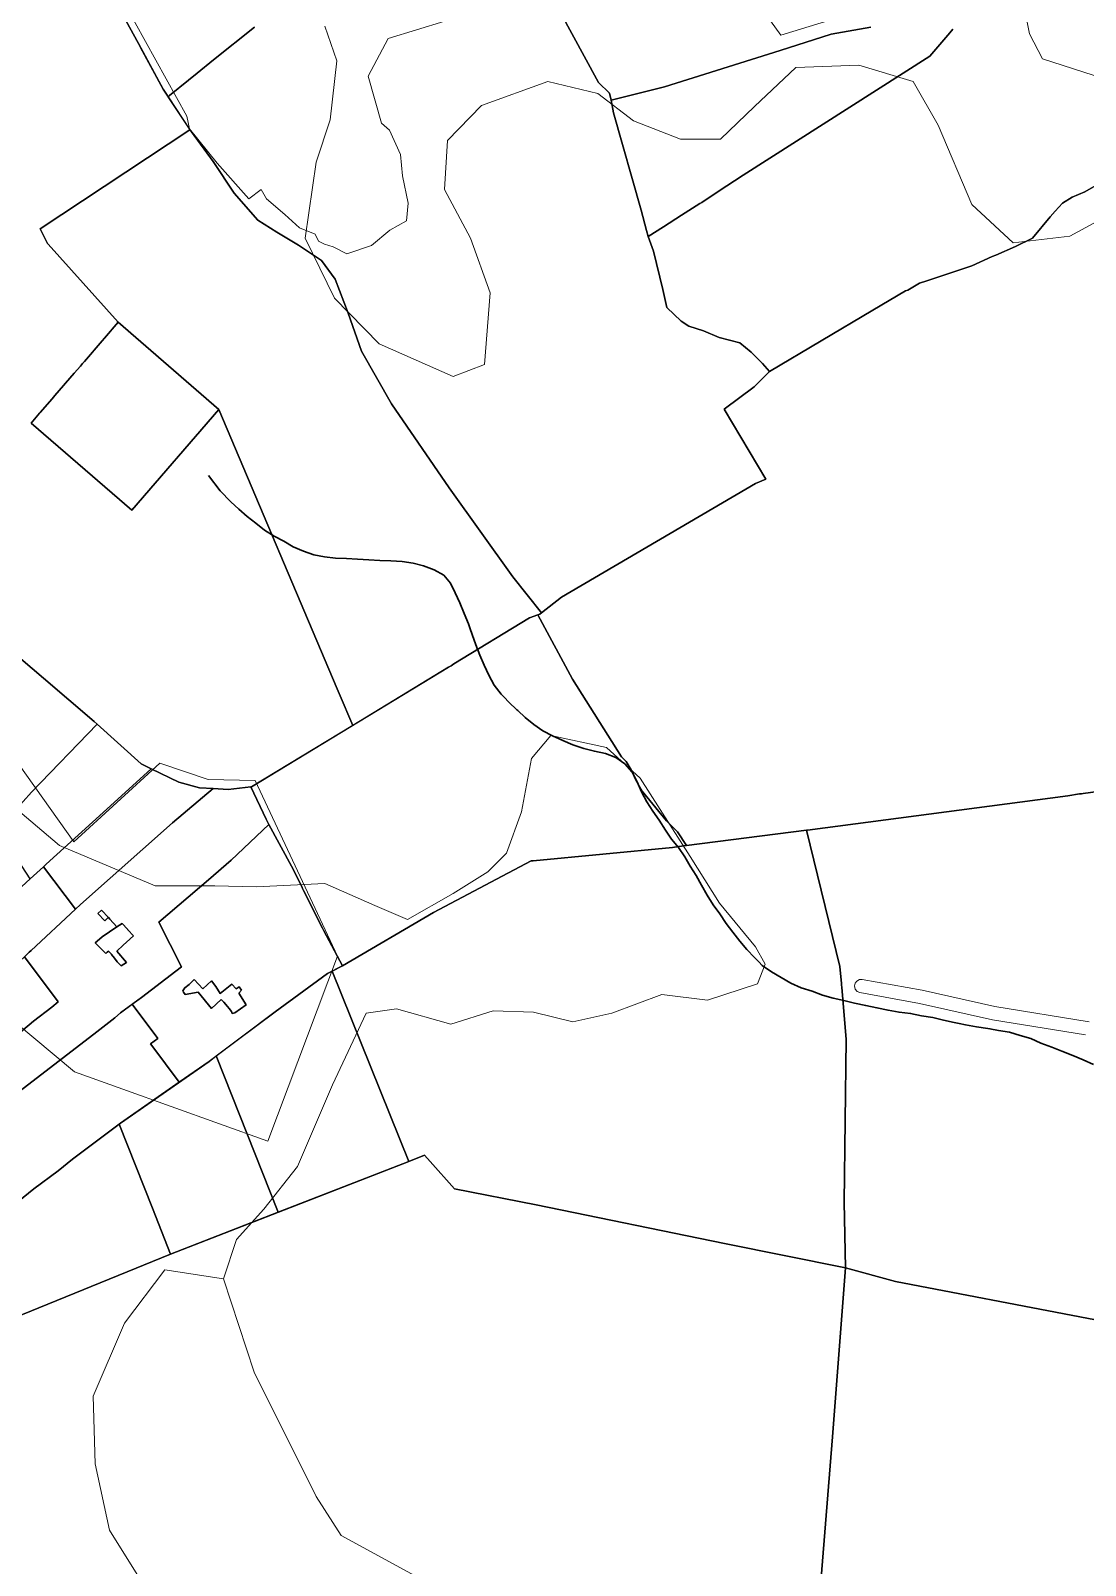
# Model space of a CAD drawing. Header units: metres. Extents: x 3 to 1027712, y 40 to 4430649.
# Drawn here: x 506880 to 507850, y 4407888 to 4409298 of the extents above; entities that cross this region are included whole.
import ezdxf

# ---------------------------------------------------------------- set-up
doc = ezdxf.new("R2010")
doc.units = ezdxf.units.M
doc.header["$MEASUREMENT"] = 0
doc.layers.add('A.ES.SDGC.CP.07003.cadastralparcel — CadastralParcel', color=1, linetype='Continuous')
doc.layers.add('Habitats_5_km', color=7, linetype='Continuous', lineweight=9, true_color=0xbefad2)
doc.layers.add('Zonas_Interes_Minero_5_km', color=7, linetype='Continuous', lineweight=9, true_color=0xc0fac1)
doc.layers.add('Rios_5_km', color=4, linetype='Continuous', lineweight=30)

msp = doc.modelspace()

# ---------------------------------------------------------------- linework, layer by layer
at = {"layer": 'A.ES.SDGC.CP.07003.cadastralparcel — CadastralParcel', "color": 7, "linetype": 'Continuous', "flags": 128}
for points in [[(506967.5, 4409307.7), (506979.1, 4409286.5), (507001.8, 4409244.5), (507006.2, 4409237.9), (507006.5, 4409237.3), (507026.5, 4409207), (506888.7, 4409116), (506895.6, 4409102.7), (506896.2, 4409102), (506960.5, 4409030.3), (506947.8, 4409015.6), (506945.8, 4409013.2), (506929.4, 4408994.3), (506927.8, 4408992.5), (506925.7, 4408990), (506920, 4408983.5), (506902.2, 4408962.9), (506899.7, 4408959.9), (506888.8, 4408947.4), (506888.1, 4408946.6), (506883.5, 4408941.2), (506880.4, 4408937.6), (506973, 4408857.5), (507053.1, 4408950.2), (507161.9, 4408693.4), (507163.7, 4408689.1), (507176.1, 4408659.8), (507176.1, 4408659.8), (507083, 4408603.3), (507082.5, 4408603.3), (507061.6, 4408601), (507047.9, 4408601.8), (507035.1, 4408602.4), (507016.2, 4408607.7), (506990.9, 4408620), (506981.7, 4408624.5), (506941.1, 4408661), (506938.3, 4408663.5), (506891.9, 4408703.3), (506841.6, 4408745.7)], [(507085.8, 4409301.4), (507048.1, 4409271.5), (507033.2, 4409259.3), (507025.1, 4409252.7), (507007.6, 4409238.5), (507006.4, 4409237.5), (507006.2, 4409237.9), (507001.8, 4409244.5), (506981.1, 4409282.8), (506979.1, 4409286.5), (506967.5, 4409307.7)], [(507366.1, 4409316.4), (507402.2, 4409250.5), (507412.3, 4409240.9), (507413.6, 4409234.3), (507415.8, 4409222.7), (507441.2, 4409133.2), (507446.3, 4409114.6), (507447.7, 4409109.2), (507452.6, 4409095.7), (507461.1, 4409060.4), (507464.9, 4409043.9), (507478, 4409031.2), (507485.1, 4409026.8), (507498.5, 4409022.3), (507512.9, 4409016.3), (507531.9, 4409011.5), (507542.3, 4409002.9), (507552.8, 4408992.5), (507559.4, 4408984.9), (507545.1, 4408970.9), (507517.6, 4408950.4), (507555.8, 4408886.2), (507546.5, 4408882.2), (507368.2, 4408777.8), (507349.8, 4408763.3), (507323.3, 4408796.4), (507264.8, 4408878), (507211.7, 4408955.2), (507184.1, 4409003.6), (507172, 4409038.7), (507160.1, 4409069.9), (507147.3, 4409086.9), (507126.3, 4409101.1), (507106.5, 4409113), (507089, 4409124.1), (507067.2, 4409148.8), (507047.7, 4409178), (507027.8, 4409205.1), (507006.5, 4409237.3), (507006.4, 4409237.5), (507007.6, 4409238.5), (507025.1, 4409252.7), (507033.2, 4409259.3), (507048.1, 4409271.5), (507085.8, 4409301.4)], [(507652.6, 4409301.4), (507616.1, 4409295.1), (507569.2, 4409279.9), (507462.7, 4409246.6), (507413.6, 4409234.3), (507412.3, 4409240.9), (507402.2, 4409250.5), (507366.1, 4409316.4)], [(507727.9, 4409299.6), (507725.1, 4409296.3), (507706.8, 4409274.8), (507535.1, 4409165.3), (507512.1, 4409150.5), (507497.1, 4409140.4), (507495.4, 4409139.3), (507478.4, 4409128.7), (507462, 4409118), (507447.7, 4409109.2), (507446.3, 4409114.6), (507441.2, 4409133.2), (507415.8, 4409222.7), (507413.6, 4409234.3), (507462.7, 4409246.6), (507569.2, 4409279.9), (507616.1, 4409295.1), (507652.6, 4409301.4)], [(507865.1, 4409159.2), (507849.1, 4409150.2), (507837.5, 4409145.1), (507828.7, 4409139.7), (507822, 4409132.2), (507822, 4409132.2), (507817.4, 4409127), (507801.2, 4409107.4), (507785.4, 4409099.9), (507767.3, 4409091.9), (507764.1, 4409090.8), (507745.3, 4409082), (507703.9, 4409068.4), (507697.3, 4409066.2), (507686.6, 4409059.9), (507684.4, 4409059), (507654.3, 4409041.5), (507559.4, 4408984.9), (507552.8, 4408992.5), (507542.3, 4409002.9), (507531.9, 4409011.5), (507512.9, 4409016.3), (507498.5, 4409022.3), (507485.1, 4409026.8), (507478, 4409031.2), (507464.9, 4409043.9), (507461.1, 4409060.4), (507452.6, 4409095.7), (507447.7, 4409109.2), (507462, 4409118), (507478.4, 4409128.7), (507495.4, 4409139.3), (507497.1, 4409140.4), (507512.1, 4409150.5), (507535.1, 4409165.3), (507706.8, 4409274.8), (507725.1, 4409296.3), (507727.9, 4409299.6)], [(507870.1, 4408600.4), (507847.8, 4408597.2), (507846.1, 4408597), (507844.4, 4408596.8), (507833.7, 4408595.2), (507594.1, 4408563.5), (507593.3, 4408563.4), (507483, 4408549.4), (507474.6, 4408561.9), (507464.6, 4408572.2), (507442.3, 4408599.5), (507436.5, 4408609.6), (507432, 4408619), (507427.6, 4408626.8), (507423.1, 4408631), (507378.2, 4408702.2), (507346.3, 4408761.3), (507348.1, 4408762), (507349.8, 4408763.3), (507368.2, 4408777.8), (507546.5, 4408882.2), (507555.8, 4408886.2), (507517.6, 4408950.4), (507545.1, 4408970.9), (507545.1, 4408970.9), (507559.4, 4408984.9), (507654.3, 4409041.5), (507684.4, 4409059), (507686.6, 4409059.9), (507697.3, 4409066.2), (507703.9, 4409068.4), (507745.3, 4409082), (507764.1, 4409090.8), (507767.3, 4409091.9), (507785.4, 4409099.9), (507801.2, 4409107.4), (507817.4, 4409127), (507822, 4409132.2), (507828.7, 4409139.7), (507837.5, 4409145.1), (507849.1, 4409150.2), (507865.1, 4409159.2)], [(506878.6, 4408451.3), (506880.6, 4408453.1), (506921.3, 4408491), (506925.9, 4408495.3), (507010.5, 4408570.4), (507047.9, 4408601.8), (507061.6, 4408601), (507082.5, 4408603.3), (507096.5, 4408573.6), (507099.1, 4408568.9), (507064.3, 4408536.1), (507043.4, 4408518), (506998, 4408479.1), (507018.7, 4408438), (507013.6, 4408434.1), (506982, 4408409.8), (506962.5, 4408395.7), (506957.4, 4408391.1), (506940.9, 4408378.1), (506898.2, 4408345.4), (506869, 4408323.1)], [(508014.2, 4408084), (507675.2, 4408148.9), (507629.1, 4408161.5), (507628.1, 4408221.8), (507629.7, 4408371.1), (507625.7, 4408419.4), (507625.5, 4408421.2), (507625.4, 4408422.8), (507624.1, 4408438.2), (507624.1, 4408438.2), (507593.3, 4408563.4), (507594.1, 4408563.5), (507833.7, 4408595.2), (507844.4, 4408596.8), (507846.1, 4408597), (507847.8, 4408597.2), (507870.1, 4408600.4)], [(506855.5, 4408365), (506882.6, 4408387.9), (506899.6, 4408400.9), (506905.4, 4408405.7), (506874.3, 4408447.3)], [(506807.5, 4408092.2), (507008.7, 4408174), (507227.6, 4408259.2), (507242.2, 4408264.9), (507247.3, 4408259.2), (507269.6, 4408234.1), (507344.9, 4408219.3), (507518, 4408183.6), (507629.1, 4408161.5), (507617.1, 4408006.2), (507603.8, 4407838.4)], [(508050.2, 4407865.9), (507598.2, 4407742.3), (507599.8, 4407774.2), (507602.7, 4407817.5), (507603.8, 4407838.4), (507617.1, 4408006.2), (507629.1, 4408161.5), (507675.2, 4408148.9), (508014.2, 4408084)]]:
    msp.add_lwpolyline(points, dxfattribs=at)
for points in [[(506896.2, 4409102), (506895.6, 4409102.7), (506888.7, 4409116), (507026.5, 4409207), (507027.8, 4409205.1), (507047.7, 4409178), (507067.2, 4409148.8), (507089, 4409124.1), (507106.5, 4409113), (507126.3, 4409101.1), (507147.3, 4409086.9), (507160.1, 4409069.9), (507172, 4409038.7), (507184.1, 4409003.6), (507211.7, 4408955.2), (507264.8, 4408878), (507323.3, 4408796.4), (507349.8, 4408763.3), (507348.1, 4408762), (507346.3, 4408761.3), (507338.8, 4408758.6), (507269.1, 4408716.3), (507266.5, 4408714.7), (507264.2, 4408713.3), (507176.1, 4408659.8), (507163.7, 4408689.1), (507161.9, 4408693.4), (507053.1, 4408950.2), (506960.5, 4409030.3), (506896.2, 4409102)], [(506947.8, 4409015.6), (506960.5, 4409030.3), (507053.1, 4408950.2), (506973, 4408857.5), (506880.4, 4408937.6), (506883.5, 4408941.2), (506888.1, 4408946.6), (506888.8, 4408947.4), (506899.7, 4408959.9), (506902.2, 4408962.9), (506920, 4408983.5), (506925.7, 4408990), (506927.8, 4408992.5), (506929.4, 4408994.3), (506945.8, 4409013.2), (506947.8, 4409015.6)], [(507096.5, 4408573.6), (507082.5, 4408603.3), (507083, 4408603.3), (507264.2, 4408713.3), (507266.5, 4408714.7), (507269.1, 4408716.3), (507338.8, 4408758.6), (507346.3, 4408761.3), (507378.2, 4408702.2), (507423.1, 4408631), (507427.6, 4408626.8), (507432, 4408619), (507436.5, 4408609.6), (507442.3, 4408599.5), (507464.6, 4408572.2), (507474.6, 4408561.9), (507483, 4408549.4), (507475.9, 4408548.5), (507470, 4408547.7), (507341.9, 4408535.5), (507340.1, 4408535.4), (507250.5, 4408488), (507166.6, 4408438.9), (507149.6, 4408471), (507148.3, 4408473.4), (507131, 4408508.1), (507130.1, 4408510), (507129.2, 4408511.8), (507119.8, 4408530.6), (507099.1, 4408568.9), (507096.5, 4408573.6)], [(506728.1, 4408476.7), (506713.3, 4408496.8), (506755.4, 4408535.8), (506796.7, 4408574), (506798.5, 4408575.7), (506824.8, 4408600.8), (506830.4, 4408606.2), (506853.1, 4408627.9), (506818.9, 4408664.6), (506786.5, 4408699.4), (506838.1, 4408750.1), (506841.6, 4408745.7), (506891.9, 4408703.3), (506938.3, 4408663.5), (506941.1, 4408661), (506880.9, 4408598.4), (506849.7, 4408564.2), (506821.8, 4408533.7), (506807.9, 4408518.4), (506785.7, 4408494.1), (506743.1, 4408455.8), (506742.2, 4408457), (506728.1, 4408476.7)], [(506879.7, 4408518.9), (506849.7, 4408564.2), (506880.9, 4408598.4), (506941.1, 4408661), (506981.7, 4408624.5), (506990.9, 4408620), (506946.8, 4408579.9), (506894.3, 4408532.2), (506891.7, 4408529.9), (506879.7, 4408518.9)], [(506921.3, 4408491), (506891.7, 4408529.9), (506894.3, 4408532.2), (506946.8, 4408579.9), (506990.9, 4408620), (507016.2, 4408607.7), (507035.1, 4408602.4), (507047.9, 4408601.8), (507010.5, 4408570.4), (506925.9, 4408495.3), (506921.3, 4408491)], [(506991.4, 4408365.6), (506990.2, 4408367.1), (506996.9, 4408372.1), (506973.3, 4408403.6), (506982, 4408409.8), (507013.6, 4408434.1), (507018.7, 4408438), (506998, 4408479.1), (507043.4, 4408518), (507064.3, 4408536.1), (507099.1, 4408568.9), (507119.8, 4408530.6), (507129.2, 4408511.8), (507130.1, 4408510), (507131, 4408508.1), (507148.3, 4408473.4), (507149.6, 4408471), (507166.6, 4408438.9), (507152.9, 4408431.8), (507104.8, 4408396.7), (507044.1, 4408351.1), (507016.6, 4408331.9), (506991.4, 4408365.6)], [(507247.3, 4408259.2), (507242.2, 4408264.9), (507227.6, 4408259.2), (507157.3, 4408434.1), (507166.6, 4408438.9), (507250.5, 4408488), (507340.1, 4408535.4), (507341.9, 4408535.5), (507470, 4408547.7), (507475.9, 4408548.5), (507483, 4408549.4), (507593.3, 4408563.4), (507624.1, 4408438.2), (507625.4, 4408422.8), (507625.5, 4408421.2), (507625.7, 4408419.4), (507629.7, 4408371.1), (507628.1, 4408221.8), (507629.1, 4408161.5), (507518, 4408183.6), (507344.9, 4408219.3), (507269.6, 4408234.1), (507247.3, 4408259.2)], [(506832.8, 4408476), (506835.4, 4408478.6), (506849, 4408490.9), (506879.7, 4408518.9), (506891.7, 4408529.9), (506921.3, 4408491), (506880.6, 4408453.1), (506878.6, 4408451.3), (506874.3, 4408447.3), (506852, 4408426.6), (506799.3, 4408376.6), (506792.6, 4408387.7), (506773.8, 4408413.4), (506772.2, 4408415.7), (506832.8, 4408476)], [(506952.8, 4408481.7), (506951.4, 4408483.2), (506948.1, 4408480.2), (506941.9, 4408487), (506945.3, 4408490.1), (506951.5, 4408483.3), (506952.9, 4408481.8), (506959.4, 4408474.7), (506964.2, 4408477.9), (506969.1, 4408472.5), (506969.5, 4408472.1), (506974.7, 4408466.5), (506968.2, 4408460.6), (506965.2, 4408457.9), (506959.1, 4408452.4), (506968, 4408442.1), (506963.1, 4408438.8), (506959.6, 4408442.5), (506957.1, 4408445.8), (506954.3, 4408449.4), (506954.1, 4408449.8), (506951.5, 4408452.4), (506950.4, 4408451.5), (506949.1, 4408450.3), (506939.2, 4408460), (506943.2, 4408463.4), (506945.7, 4408465.5), (506959.3, 4408474.6), (506952.8, 4408481.7)], [(506952.8, 4408481.7), (506959.3, 4408474.6), (506945.7, 4408465.5), (506943.2, 4408463.4), (506939.2, 4408460), (506949.1, 4408450.3), (506950.4, 4408451.5), (506951.5, 4408452.4), (506954.1, 4408449.8), (506954.3, 4408449.4), (506957.1, 4408445.8), (506959.6, 4408442.5), (506963.1, 4408438.8), (506968, 4408442.1), (506959.1, 4408452.4), (506965.2, 4408457.9), (506968.2, 4408460.6), (506974.7, 4408466.5), (506969.5, 4408472.1), (506969.1, 4408472.5), (506964.2, 4408477.9), (506959.4, 4408474.7), (506952.9, 4408481.8), (506951.5, 4408483.3), (506945.3, 4408490.1), (506941.9, 4408487), (506948.1, 4408480.2), (506951.4, 4408483.2), (506952.8, 4408481.7)], [(506801.9, 4408372.2), (506799.3, 4408376.6), (506852, 4408426.6), (506874.3, 4408447.3), (506905.4, 4408405.7), (506899.6, 4408400.9), (506882.6, 4408387.9), (506855.5, 4408365), (506824, 4408338.9), (506817.9, 4408338.6), (506816.6, 4408341.5), (506811.3, 4408353.7), (506805.1, 4408366.9), (506804.8, 4408367.4), (506803.5, 4408369.5), (506801.9, 4408372.2)], [(507107.5, 4408212.5), (507050.7, 4408356.1), (507104.8, 4408396.7), (507152.9, 4408431.8), (507157.3, 4408434.1), (507227.6, 4408259.2), (507107.5, 4408212.5)], [(507078.3, 4408403.2), (507067.8, 4408395.6), (507065.3, 4408395), (507064.7, 4408396.9), (507062.5, 4408399.8), (507061.1, 4408401.5), (507057.5, 4408405.5), (507055.2, 4408407.9), (507046.4, 4408399.8), (507034.1, 4408414.7), (507022.1, 4408412.6), (507020.4, 4408414.7), (507019.9, 4408416), (507021.8, 4408418.8), (507025.8, 4408421.7), (507030.3, 4408426.4), (507038.2, 4408417.9), (507046.2, 4408425.1), (507050.4, 4408419.9), (507054.1, 4408413.5), (507065.1, 4408422.1), (507069, 4408417.7), (507071.6, 4408419.7), (507073.9, 4408416.4), (507071.3, 4408413.9), (507078.3, 4408403.2)], [(507078.3, 4408403.2), (507071.3, 4408413.9), (507073.9, 4408416.4), (507071.6, 4408419.7), (507069, 4408417.7), (507065.1, 4408422.1), (507054.1, 4408413.5), (507050.4, 4408419.9), (507046.2, 4408425.1), (507038.2, 4408417.9), (507030.3, 4408426.4), (507025.8, 4408421.7), (507021.8, 4408418.8), (507019.9, 4408416), (507020.4, 4408414.7), (507022.1, 4408412.6), (507034.1, 4408414.7), (507046.4, 4408399.8), (507055.2, 4408407.9), (507057.5, 4408405.5), (507061.1, 4408401.5), (507062.5, 4408399.8), (507064.7, 4408396.9), (507065.3, 4408395), (507067.8, 4408395.6), (507078.3, 4408403.2)], [(507016.6, 4408331.9), (506962.7, 4408294.3), (506927, 4408267.8), (506918.5, 4408261.1), (506905.2, 4408250.6), (506883, 4408234), (506857, 4408212.9), (506851, 4408229.5), (506846.5, 4408248.8), (506844.3, 4408257.4), (506841.3, 4408269.1), (506835.2, 4408290.6), (506834.3, 4408295.3), (506869, 4408323.1), (506898.2, 4408345.4), (506940.9, 4408378.1), (506957.4, 4408391.1), (506962.5, 4408395.7), (506973.3, 4408403.6), (506996.9, 4408372.1), (506990.2, 4408367.1), (506991.4, 4408365.6), (507016.6, 4408331.9)], [(507107.5, 4408212.5), (507008.7, 4408174), (506992, 4408216.3), (506961.5, 4408293.4), (506962.7, 4408294.3), (507044.1, 4408351.1), (507050.7, 4408356.1), (507107.5, 4408212.5)], [(506807.5, 4408092.2), (506805.8, 4408095.2), (506750.1, 4408193), (506749.9, 4408193.4), (506778.5, 4408210.4), (506786, 4408214.9), (506842.2, 4408247), (506842.6, 4408247.2), (506844.6, 4408248), (506846.5, 4408248.8), (506851, 4408229.5), (506857, 4408212.9), (506883, 4408234), (506905.2, 4408250.6), (506918.5, 4408261.1), (506927, 4408267.8), (506961.5, 4408293.4), (506992, 4408216.3), (507008.7, 4408174), (506807.5, 4408092.2)]]:
    msp.add_lwpolyline(points, close=True, dxfattribs=at)
at = {"layer": 'Habitats_5_km'}
for points in [[(507866.4, 4409254.4), (507810.4, 4409272.4), (507798.4, 4409295.4), (507791.4, 4409330.4)], [(507150.4, 4409302.4), (507161.4, 4409270.4), (507155.4, 4409216.4), (507142.4, 4409177.4), (507132.4, 4409107.4), (507159.4, 4409052.4), (507200.4, 4409010.4), (507268.4, 4408980.4), (507297.4, 4408991.4), (507302.4, 4409057.4), (507284.4, 4409107.4), (507260.4, 4409152.4), (507263.4, 4409197.4), (507294.4, 4409229.4), (507355.4, 4409251.4), (507401.4, 4409240.4), (507434.4, 4409215.4), (507477.4, 4409198.4), (507514.4, 4409198.4), (507545.4, 4409228.4), (507583.4, 4409264.4), (507641.4, 4409266.4), (507691.4, 4409251.4), (507714.4, 4409211.4), (507745.4, 4409138.4), (507783.4, 4409103.4), (507835.4, 4409109.4), (507898.4, 4409143.4)], [(507233.4, 4407878.4), (507165.4, 4407915.4), (507142.4, 4407951.4), (507085.4, 4408065.4), (507057.4, 4408151.4), (507069.4, 4408187.4), (507094.4, 4408215.4), (507125.4, 4408254.4), (507157.4, 4408329.4), (507188.4, 4408395.4), (507216.4, 4408399.4), (507266.4, 4408385.4), (507305.4, 4408397.4), (507342.4, 4408396.4), (507378.4, 4408387.4), (507414.4, 4408395.4), (507460.4, 4408412.4), (507502.4, 4408407.4), (507548.4, 4408422.4), (507555.4, 4408440.4), (507546.4, 4408456.4), (507513.4, 4408496.4), (507486.4, 4408539.4), (507440.4, 4408611.4), (507409.4, 4408639.4), (507358.4, 4408650.4), (507340.4, 4408629.4), (507331.4, 4408580.4), (507317.4, 4408542.4), (507300.4, 4408525.4), (507268.4, 4408505.4), (507226.4, 4408481.4), (507196.4, 4408494.4), (507150.4, 4408514.4), (507087.4, 4408511.4), (507049.4, 4408512.4), (506994.4, 4408512.4), (506906.4, 4408549.4), (506849.4, 4408597.4)], [(507849.8, 4408375.4), (507764.3, 4408389.4), (507697.2, 4408404.4), (507642.4, 4408414.4), (507639.9, 4408415.4), (507638.1, 4408417.4), (507637.4, 4408420.4), (507638, 4408422.9), (507639.6, 4408424.9), (507642, 4408426.4), (507644.5, 4408426.4), (507699.6, 4408416.4), (507766.6, 4408401.4), (507853.1, 4408387.4)], [(507853.1, 4408387.4), (507766.6, 4408401.4), (507699.6, 4408416.4), (507644.5, 4408426.4), (507642, 4408426.4), (507639.6, 4408424.9), (507638, 4408422.9), (507637.4, 4408420.4), (507638.1, 4408417.4), (507639.9, 4408415.4), (507642.4, 4408414.4), (507697.2, 4408404.4), (507764.3, 4408389.4), (507849.8, 4408375.4)]]:
    msp.add_lwpolyline(points, dxfattribs=at)
msp.add_lwpolyline([(507057.4, 4408151.4), (507085.4, 4408065.4), (507142.4, 4407951.4), (507165.4, 4407915.4), (507233.4, 4407878.4), (507282.4, 4407855.4), (507315.4, 4407778.4), (507331.4, 4407693.4), (507336.4, 4407648.4), (507354.4, 4407587.4), (507329.4, 4407585.4), (507309.4, 4407592.4), (507266.4, 4407597.4), (507187.4, 4407627.4), (507147.4, 4407671.4), (507101.4, 4407722.4), (507051.4, 4407770.4), (507005.4, 4407835.4), (506952.4, 4407920.4), (506939.4, 4407981.4), (506937.4, 4408043.4), (506966.4, 4408110.4), (507003.4, 4408159.4)], close=True, dxfattribs=at)
at = {"layer": 'Rios_5_km'}
msp.add_polyline3d([(507043.5, 4408889.5, 102.9), (507054.2, 4408875.4, 101.1), (507064, 4408865.2, 99.5), (507071.5, 4408858.4, 98), (507079.2, 4408851.9, 95), (507087, 4408845.6, 93.7), (507095, 4408839.3, 93.7), (507103.8, 4408833.8, 93.7), (507112.8, 4408829, 93.5), (507121.5, 4408823.8, 90.7), (507130.8, 4408819.9, 90.1), (507140.4, 4408816.7, 88.4), (507150.2, 4408814.6, 85), (507160.3, 4408813.6, 84), (507170.5, 4408813.1, 84), (507180.6, 4408812.5, 83.5), (507190.9, 4408811.9, 82.5), (507201.2, 4408811.3, 82.2), (507211.3, 4408811.1, 80.3), (507221.6, 4408810.5, 79.3), (507231.6, 4408809, 78.8), (507241.3, 4408806.6, 78.3), (507251, 4408802.8, 77.9), (507259.8, 4408797.9, 77.4), (507266, 4408790.5, 76.3), (507270.4, 4408781.5, 75.5), (507274.6, 4408772.3, 75.5), (507278.6, 4408762.7, 75.5), (507282.6, 4408753.2, 75.5), (507284.2, 4408748.5, 75.5), (507284.2, 4408748.5, 75.5), (507285.9, 4408743.4, 75.4), (507289.4, 4408733.9, 74.9), (507293, 4408724.5, 74.1), (507297.1, 4408715.2, 72.9), (507301.3, 4408706, 71.9), (507306.3, 4408696.8, 70.6), (507312.7, 4408688.6, 70.3), (507315.4, 4408685.8, 70.3), (507315.4, 4408685.8, 70.3), (507319.8, 4408681.2, 70.3), (507327, 4408674.1, 69.6), (507327.8, 4408673.4, 69.6), (507334.7, 4408667.1, 68.9), (507342.7, 4408660.8, 68.1), (507350.8, 4408654.7, 67.1), (507359.8, 4408650.2, 66.5), (507369.4, 4408646, 66.3), (507378.6, 4408641.9, 66), (507388.5, 4408638.7, 65.9), (507398.4, 4408636.1, 65.9), (507408.6, 4408633.9, 65.8), (507418, 4408630.3, 65.6), (507426.4, 4408624.5, 64.4), (507433, 4408616.8, 63.4), (507437.5, 4408607.9, 61.8), (507441.6, 4408598.7, 60.7), (507446.5, 4408589.7, 60.7), (507452.1, 4408581.1, 60.7), (507458, 4408572.7, 60.7), (507463.6, 4408563.6, 60.7), (507469.1, 4408555.3, 60.7), (507475.7, 4408547.5, 60.7), (507481.4, 4408539.2, 60.3), (507486.5, 4408530.5, 59.8), (507491.9, 4408522, 59.3), (507496.7, 4408512.9, 59.1), (507502.1, 4408503.8, 58.9), (507507.6, 4408494.9, 58.8), (507513.5, 4408486.6, 58.7), (507519.4, 4408477.9, 58.7), (507525.6, 4408469.8, 58.4), (507531.9, 4408461.6, 57.7), (507538.6, 4408453.8, 56.9), (507545.4, 4408446.5, 55.8), (507549.4, 4408442.5, 54.3), (507549.4, 4408442.5, 54.3), (507552.7, 4408439.2, 54.3), (507561, 4408433.3, 53.1), (507569.9, 4408428.1, 52.5), (507578.9, 4408423, 51.6), (507588.5, 4408418.8, 50.7), (507598.4, 4408415.7, 50.6), (507608.1, 4408411.9, 50.6), (507617.7, 4408409.2, 50.3), (507627.7, 4408407, 49.6), (507637.5, 4408404.6, 48.8), (507647.8, 4408402.3, 48.5), (507658.1, 4408400.3, 48.5), (507668.3, 4408398.1, 48.3), (507678.5, 4408396.3, 47.7), (507689, 4408395.2, 47.2), (507699.2, 4408392.9, 46.5), (507709.4, 4408391.3, 46), (507719.3, 4408389, 45.4), (507729.1, 4408386.8, 45), (507733.6, 4408385.9, 45), (507733.6, 4408385.9, 45), (507739.6, 4408384.7, 44.8), (507749.5, 4408382.9, 44.8), (507760.1, 4408381.3, 44.6), (507762, 4408381, 44.6), (507762, 4408381, 44.6), (507769.9, 4408379.6, 44.4), (507780.1, 4408378, 44.1), (507789.9, 4408374.8, 43.9), (507799.6, 4408372.1, 43.7), (507808.9, 4408367.8, 43.5), (507818.8, 4408364.1, 43.1), (507828.2, 4408360.5, 42.9), (507838.1, 4408356.6, 42.8), (507847.7, 4408352.6, 42.6), (507857.3, 4408348.1, 42.5)], dxfattribs=at)
at = {"layer": 'Zonas_Interes_Minero_5_km'}
for points in [[(507287, 4409314.9), (507208.8, 4409291), (507190.4, 4409256.5), (507202.5, 4409213.2), (507209.9, 4409206.7), (507220, 4409184.4), (507221.9, 4409164.8), (507227.2, 4409139.6), (507225.6, 4409123.6), (507210.1, 4409115), (507193.4, 4409100.7), (507170.6, 4409093.2), (507158.1, 4409099.6), (507150.1, 4409102), (507144.8, 4409104.8), (507141.6, 4409111.2), (507127.1, 4409117.1), (507113.6, 4409129.2), (507096.8, 4409143.7), (507091.8, 4409152.4), (507080.6, 4409143.7), (507051.4, 4409176.6), (507026.1, 4409208.1), (507023.7, 4409219.6), (506947.6, 4409357.2)], [(507654.8, 4409320.2), (507569.8, 4409294.1), (507542.8, 4409331.8)], [(506869.4, 4408623.5), (506919.8, 4408552.7), (506998.7, 4408625.2), (507043.1, 4408610.2), (507086.4, 4408609.1), (507162.1, 4408447.9), (507098.2, 4408277.8), (506920.4, 4408341.4), (506738.6, 4408493)]]:
    msp.add_lwpolyline(points, dxfattribs=at)

doc.saveas('drawing.dxf')
